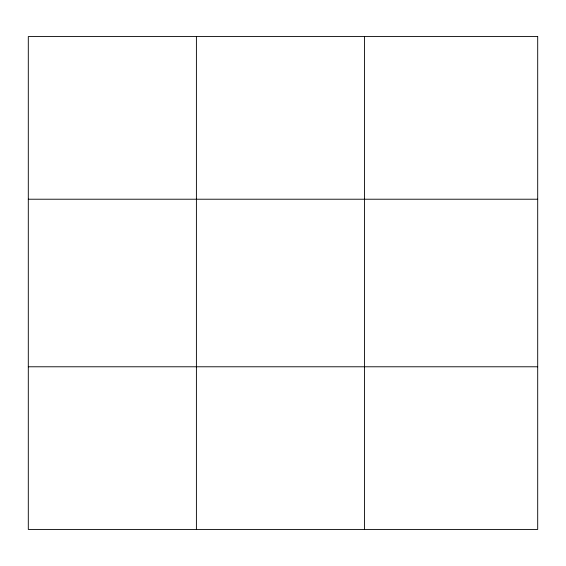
<?xml version="1.0" encoding="UTF-8"?>
<svg xmlns="http://www.w3.org/2000/svg" width="566" height="566" viewBox="0 0 566 566"><rect width="100%" height="100%" fill="white"/><g stroke="black" fill="none" stroke-linecap="round" stroke-linejoin="round"><path stroke-width="0.85" d="M196.402 529.422L196.402 36.578M364.504 529.422L364.504 36.578M28.3 199.218L537.7 199.218M28.3 366.782L537.7 366.782M537.7 36.578L537.7 529.422L28.3 529.422L28.3 36.578L537.7 36.578"/></g></svg>
